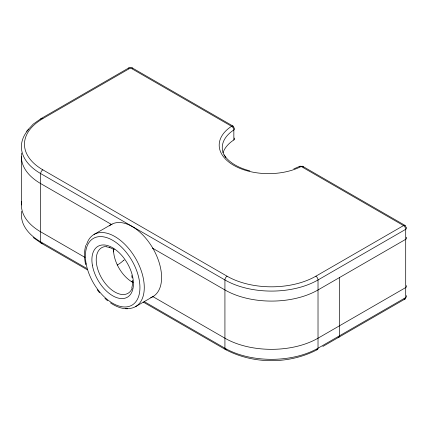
<?xml version="1.0" encoding="UTF-8"?>
<svg xmlns="http://www.w3.org/2000/svg" width="428" height="428" viewBox="0 0 428 428"><rect width="100%" height="100%" fill="white"/><g stroke="black" fill="none" stroke-linecap="round" stroke-linejoin="round"><path stroke-width="0.64" d="M113.548 248.866L113.623 251.915M85.809 245.378C83.952 251.653 84.268 258.368 85.637 264.707M131.803 288.039L132.461 284.641L132.461 280.281M26.611 131.289L33.24 124.109L41.313 118.433L128.999 67.806M123.612 260.534L124.222 259.908M114.42 249.235L113.532 249.765A26.333 15.205 60 0 0 133.113 282.539M94.01 234.453L111.334 224.454M135.655 306.576L152.973 296.577M42.249 243.329A3.06 1.766 -60 0 1 40.681 241.831L40.681 173.581A3.06 1.766 -60 0 1 42.848 169.83L227.091 276.204A62.75 36.23 0 0 0 315.848 276.199L403.54 225.577A3.06 1.766 -60 0 1 405.696 226.61M322.798 346.477L405.07 298.979M317.383 349.601C289.36 364.383 253.585 364.383 225.556 349.601L143.225 302.066M293.849 168.873L299.782 166.299M127.539 308.786C121.37 308.866 115.49 306.293 110.478 302.874M106.39 246.769L109.948 247.577L109.547 247.427L113.302 249.166M249.808 170.879C240.59 168.402 231.361 164.293 225.24 156.696L225.866 157.392L224.208 154.824M132.059 67.806L233.083 126.132M302.746 166.353L405.07 225.428M233.709 127.314A3.06 1.766 -60 0 0 231.553 126.281L130.529 67.961A3.06 1.766 60 0 0 128.4 68.774M112.077 224.802L40.681 183.58A65.826 38.006 0 0 1 21.705 153.042M152.379 248.069L224.925 289.954A65.826 38.006 0 0 0 318.02 289.954L405.701 239.327A3.06 1.766 0 0 0 406.215 237.219M85.017 257.426L40.681 231.832A65.826 38.006 0 0 1 21.705 201.294M152.379 296.32L224.925 338.2A65.826 38.006 0 0 0 318.02 338.2L405.701 287.579A3.06 1.766 0 0 0 406.349 285.626M86.74 268.42L40.681 241.831A65.826 38.006 0 0 1 21.705 211.293M144.316 301.665L224.925 348.199A3.06 1.766 -60 0 0 226.492 349.697M87.376 269.822L41.313 243.232L33.24 237.551M104.94 298.407L107.679 300.782M97.21 289.761L99.601 292.8M131.728 275.584L132.182 277.965M339.671 277.451L339.671 335.702A3.06 1.766 60 0 1 338.099 337.2M223.015 152.823A46.294 26.729 0 0 1 233.849 139.951L233.849 129.952A3.06 1.766 0 0 0 233.897 127.646M21.4 156.707L21.4 204.953M123.414 260.486A37.402 19.618 -4.2 0 1 117.208 265.06M132.386 281.191A46.411 23.048 -6.2 0 1 131.476 281.715M109.295 225.888A41.639 24.043 60 0 1 152.973 248.497A41.639 24.043 60 0 1 150.709 297.626M86.526 244.816A41.639 24.043 60 0 1 134.606 256.741A41.639 24.043 60 0 1 125.672 308.385M132.145 288.424A26.333 15.205 60 0 1 102.346 279.249A26.333 15.205 60 0 1 106.283 246.48M28.831 129.165A65.826 38.006 0 0 0 40.681 173.581L224.925 279.955A65.826 38.006 0 0 0 318.02 279.955L405.701 229.328A3.06 1.766 0 0 0 405.888 226.947M227.091 276.204A3.06 1.766 -60 0 0 224.925 279.955L224.925 348.199A65.826 38.006 0 0 0 318.02 348.199L405.701 297.578A3.06 1.766 0 0 0 406.349 295.625M315.853 276.204A3.06 1.766 60 0 1 318.02 279.955L318.02 348.199A3.06 1.766 60 0 1 316.453 349.697M234.346 138.057A3.06 1.766 0 0 1 233.849 139.951M224.754 156.306A46.294 26.729 0 0 1 233.849 129.952A3.06 1.873 56.8 0 0 231.553 126.281M231.559 126.287A49.359 28.494 0 0 0 233.645 165.299A49.359 28.494 0 0 0 301.21 166.503A3.06 1.766 -60 0 1 303.297 167.113M132.637 68.683A3.06 1.766 -60 0 0 130.529 67.961L42.848 118.583A3.06 1.766 60 0 0 40.767 119.193M299.333 166.85A3.06 1.653 63 0 1 301.216 166.503L403.54 225.577A3.06 1.766 60 0 1 405.701 229.328L405.701 297.578A3.06 1.766 60 0 1 404.021 299.044M42.853 169.825A62.675 36.182 0 0 1 42.853 118.626M86.162 263.841A38.563 22.267 60 0 0 131.455 305.448A38.563 22.267 60 0 0 120.396 246.041A38.563 22.267 60 0 0 86.162 263.841M92.362 265.109A29.388 16.965 60 0 0 126.624 297.604A29.388 16.965 60 0 0 119.027 252.595A29.388 16.965 60 0 0 92.362 265.109"/></g></svg>
